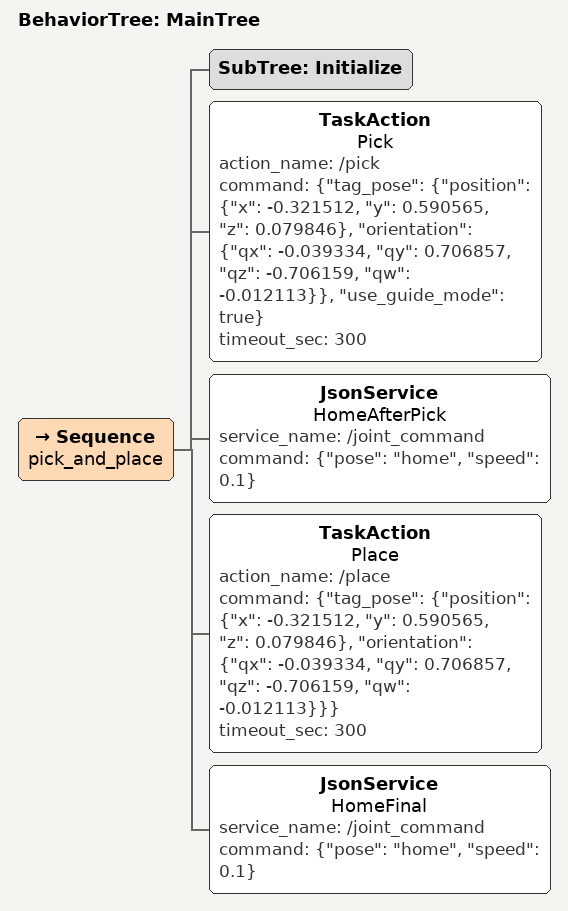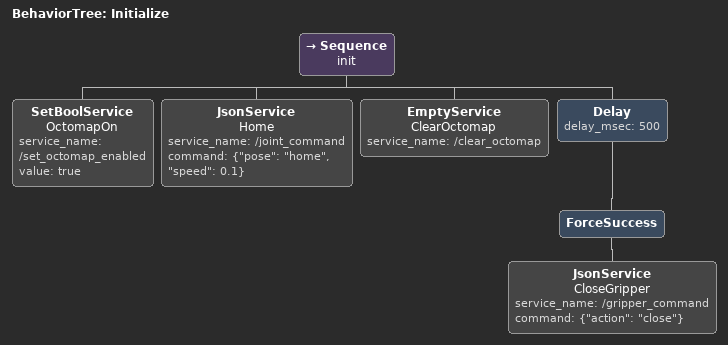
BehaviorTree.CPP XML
<root BTCPP_format="4" main_tree_to_execute="MainTree">

  <BehaviorTree ID="MainTree">
    <Sequence name="pick_and_place">

      <!-- ===== Initialize ===== -->
      <SubTree ID="Initialize"/>

      <!-- ===== Pick from stand ===== -->
      <TaskAction name="Pick"
        action_name="/pick"
        command='{"tag_pose": {"position": {"x": -0.321512, "y": 0.590565, "z": 0.079846}, "orientation": {"qx": -0.039334, "qy": 0.706857, "qz": -0.706159, "qw": -0.012113}}, "use_guide_mode": true}'
        timeout_sec="300"/>

      <!-- ===== Transit home ===== -->
      <JsonService name="HomeAfterPick"
        service_name="/joint_command"
        command='{"pose": "home", "speed": 0.1}'/>

      <!-- ===== Place on stand ===== -->
      <TaskAction name="Place"
        action_name="/place"
        command='{"tag_pose": {"position": {"x": -0.321512, "y": 0.590565, "z": 0.079846}, "orientation": {"qx": -0.039334, "qy": 0.706857, "qz": -0.706159, "qw": -0.012113}}}'
        timeout_sec="300"/>

      <!-- ===== Home ===== -->
      <JsonService name="HomeFinal"
        service_name="/joint_command"
        command='{"pose": "home", "speed": 0.1}'/>

    </Sequence>
  </BehaviorTree>

  <!-- ============================================================
       Initialize: octomap on, home, clear octomap, close gripper
       ============================================================ -->
  <BehaviorTree ID="Initialize">
    <Sequence name="init">
      <SetBoolService name="OctomapOn"
        service_name="/set_octomap_enabled" value="true"/>
      <JsonService name="Home"
        service_name="/joint_command"
        command='{"pose": "home", "speed": 0.1}'/>
      <EmptyService name="ClearOctomap"
        service_name="/clear_octomap"/>
      <Delay delay_msec="500">
        <ForceSuccess>
          <JsonService name="CloseGripper"
            service_name="/gripper_command"
            command='{"action": "close"}'/>
        </ForceSuccess>
      </Delay>
    </Sequence>
  </BehaviorTree>

</root>
